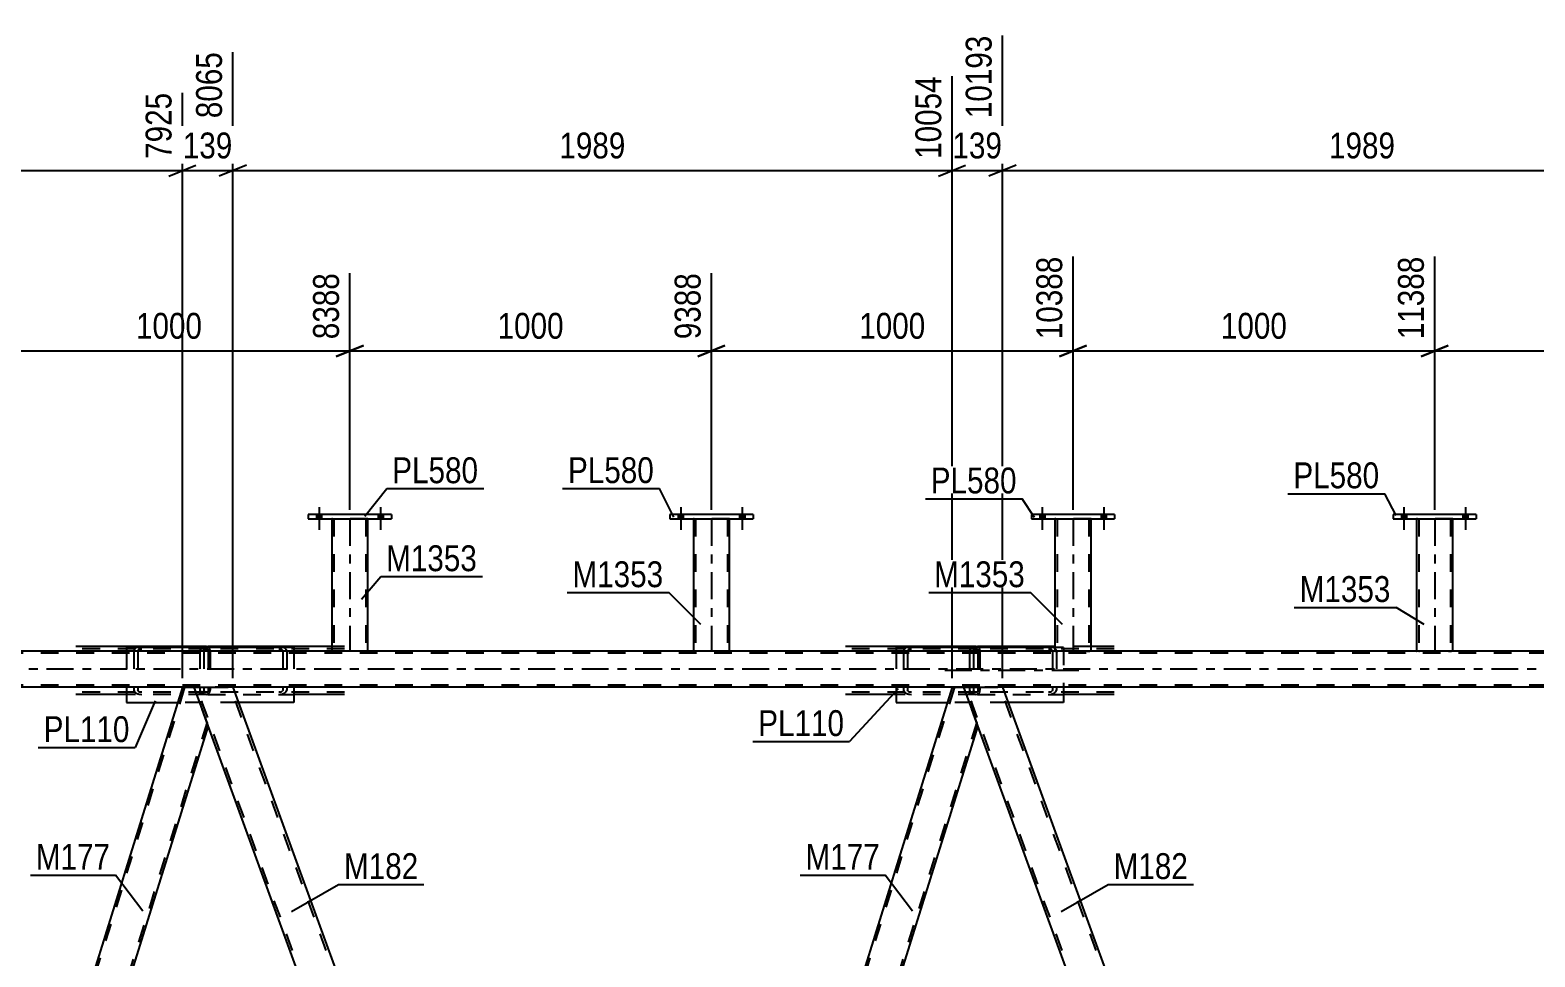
# Model space of a CAD drawing. Header units: millimetres. Extents: x -777 to 412, y -850 to -9.
# Drawn here: x -413.1 to -246.6, y -706.9 to -604.4 of the extents above; entities that cross this region are included whole.
import ezdxf

# ---------------------------------------------------------------- set-up
doc = ezdxf.new("R2010")
doc.units = ezdxf.units.MM
doc.linetypes.add('DXK_LINE_DOT2', pattern=[3.9198, 1.9599, -1.9599])
doc.linetypes.add('DXK_LINE_DOT3', pattern=[5.9187, 2.979, -0.9799, 0.9799, -0.9799])
doc.styles.add('Arial Narrow', font='ARIALN.TTF', dxfattribs={"height": 0.2})

# ---------------------------------------------------------------- blocks, each defined once
blk = doc.blocks.new('Part-570390744-8159 - 7739')
at = {"color": 7, "linetype": 'DXK_LINE_DOT2'}
for p, q in [((-309.08, -672.87), (-309.15, -673.06)), ((-309.15, -673.06), (-309.15, -677.38)), ((-308.71, -673.06), (-308.68, -672.96)), ((-308.71, -673.06), (-308.71, -677.38)), ((-308.44, -672.83), (-308.27, -672.82)), ((-293.13, -672.82), (-308.27, -672.82)), ((-300.41, -672.82), (-300.24, -672.83)), ((-300.01, -672.96), (-299.97, -673.06)), ((-299.97, -673.06), (-299.97, -677.38)), ((-295.69, -672.58), (-299.69, -672.58)), ((-299.54, -673.06), (-299.6, -672.87)), ((-299.54, -673.06), (-299.54, -677.38)), ((-309.15, -677.38), (-309.08, -677.56)), ((-308.68, -677.47), (-308.71, -677.38)), ((-299.97, -677.38), (-300.01, -677.47)), ((-299.6, -677.56), (-299.54, -677.38)), ((-308.61, -677.82), (-308.27, -677.86)), ((-308.27, -677.62), (-308.44, -677.6)), ((-293.13, -677.62), (-308.27, -677.62)), ((-308.27, -677.86), (-298.74, -677.86)), ((-300.24, -677.6), (-300.41, -677.62)), ((-300.41, -677.86), (-300.08, -677.82))]:
    blk.add_line(p, q, dxfattribs=at)
at = {"color": 2, "linetype": 'Continuous'}
for p, q in [((-308.27, -672.58), (-308.61, -672.61)), ((-299.69, -672.58), (-308.27, -672.58)), ((-300.08, -672.61), (-300.41, -672.58)), ((-293.13, -672.58), (-295.69, -672.58)), ((-293.13, -677.86), (-298.74, -677.86))]:
    blk.add_line(p, q, dxfattribs=at)
at = {"color": 7, "linetype": 'DXK_LINE_DOT3'}
blk.add_line((-297.06, -675.22), (-312.7, -675.22), dxfattribs=at)
at = {"color": 7, "linetype": 'DXK_LINE_DOT2'}
for centre, radius, start, end in [((-308.47, -673.42), 0.817, 112.1188, 138.0638), ((-308.37, -673.24), 0.409, 99.5182, 138.0638), ((-300.31, -673.24), 0.409, 41.9363, 80.4819), ((-300.21, -673.42), 0.817, 41.9363, 67.8813), ((-308.47, -677.01), 0.817, 221.9363, 260.4819), ((-308.37, -677.19), 0.409, 221.9363, 260.4819), ((-300.31, -677.19), 0.409, 279.5182, 318.0638), ((-300.21, -677.01), 0.817, 279.5182, 318.0638)]:
    blk.add_arc(centre, radius, start, end, dxfattribs=at)
at = {"color": 2, "linetype": 'Continuous'}
for centre, start, end in [((-308.47, -673.42), 99.5182, 112.1188), ((-300.21, -673.42), 67.8813, 80.4819)]:
    blk.add_arc(centre, 0.817, start, end, dxfattribs=at)
blk = doc.blocks.new('Bolt-570390744-7743 - 7739')
at = {"linetype": 'Continuous'}
for points in [[(-260.81, -657.95), (-261.37, -657.95), (-261.37, -658.43), (-260.81, -658.43)], [(-260.81, -657.95), (-261.37, -657.95), (-261.37, -658.43), (-260.81, -658.43)], [(-254.01, -657.95), (-254.57, -657.95), (-254.57, -658.43), (-254.01, -658.43)], [(-254.01, -657.95), (-254.57, -657.95), (-254.57, -658.43), (-254.01, -658.43)]]:
    blk.add_hatch(color=1, dxfattribs=at).paths.add_polyline_path(points)
at = {"color": 1, "linetype": 'Continuous'}
for p, q in [((-261.09, -657.15), (-261.09, -659.67)), ((-261.09, -657.15), (-261.09, -659.67)), ((-254.29, -657.15), (-254.29, -659.67)), ((-254.29, -657.15), (-254.29, -659.67)), ((-261.37, -657.95), (-261.37, -658.43)), ((-261.37, -657.95), (-261.37, -658.43)), ((-260.81, -657.95), (-260.81, -658.43)), ((-260.81, -657.95), (-260.81, -658.43)), ((-254.57, -657.95), (-254.57, -658.43)), ((-254.57, -657.95), (-254.57, -658.43)), ((-254.01, -657.95), (-254.01, -658.43)), ((-254.01, -657.95), (-254.01, -658.43))]:
    blk.add_line(p, q, dxfattribs=at)
blk = doc.blocks.new('Part-570390744-7812 - 7739')
at = {"color": 2, "linetype": 'Continuous'}
for p, q in [((-259.69, -658.43), (-259.69, -673.07)), ((-255.69, -673.07), (-255.69, -658.43)), ((-256.17, -673.08), (-259.68, -673.08)), ((-255.72, -673.08), (-256.17, -673.08)), ((-255.69, -673.08), (-255.72, -673.08))]:
    blk.add_line(p, q, dxfattribs=at)
at = {"color": 7, "linetype": 'DXK_LINE_DOT2'}
for p, q in [((-255.69, -658.43), (-259.69, -658.43)), ((-259.45, -658.43), (-259.45, -673.08)), ((-255.93, -658.43), (-255.93, -673.08)), ((-259.69, -673.07), (-259.69, -673.08)), ((-259.68, -673.08), (-259.69, -673.08)), ((-259.69, -673.08), (-259.68, -673.08)), ((-259.45, -673.08), (-259.43, -673.08)), ((-259.43, -673.08), (-259.39, -673.08)), ((-259.39, -673.08), (-259.37, -673.08)), ((-256.17, -673.08), (-255.83, -673.08)), ((-255.69, -673.07), (-255.69, -673.08)), ((-255.69, -673.08), (-255.69, -673.07)), ((-255.69, -673.08), (-255.69, -673.08)), ((-255.69, -673.08), (-255.69, -673.08))]:
    blk.add_line(p, q, dxfattribs=at)
at = {"color": 7, "linetype": 'DXK_LINE_DOT3'}
blk.add_line((-257.69, -658.43), (-257.69, -673.08), dxfattribs=at)
blk = doc.blocks.new('Bolt-570390744-7753 - 7739')
at = {"linetype": 'Continuous'}
for points in [[(-340.81, -657.95), (-341.37, -657.95), (-341.37, -658.43), (-340.81, -658.43)], [(-340.81, -657.95), (-341.37, -657.95), (-341.37, -658.43), (-340.81, -658.43)], [(-334.01, -657.95), (-334.57, -657.95), (-334.57, -658.43), (-334.01, -658.43)], [(-334.01, -657.95), (-334.57, -657.95), (-334.57, -658.43), (-334.01, -658.43)]]:
    blk.add_hatch(color=1, dxfattribs=at).paths.add_polyline_path(points)
at = {"color": 1, "linetype": 'Continuous'}
for p, q in [((-341.09, -657.15), (-341.09, -659.67)), ((-341.09, -657.15), (-341.09, -659.67)), ((-334.29, -657.15), (-334.29, -659.67)), ((-334.29, -657.15), (-334.29, -659.67)), ((-341.37, -657.95), (-341.37, -658.43)), ((-341.37, -657.95), (-341.37, -658.43)), ((-340.81, -657.95), (-340.81, -658.43)), ((-340.81, -657.95), (-340.81, -658.43)), ((-334.57, -657.95), (-334.57, -658.43)), ((-334.57, -657.95), (-334.57, -658.43)), ((-334.01, -657.95), (-334.01, -658.43)), ((-334.01, -657.95), (-334.01, -658.43))]:
    blk.add_line(p, q, dxfattribs=at)
blk = doc.blocks.new('Bolt-570390744-7755 - 7739')
at = {"linetype": 'Continuous'}
for points in [[(-380.81, -657.95), (-381.37, -657.95), (-381.37, -658.43), (-380.81, -658.43)], [(-380.81, -657.95), (-381.37, -657.95), (-381.37, -658.43), (-380.81, -658.43)], [(-374.01, -657.95), (-374.57, -657.95), (-374.57, -658.43), (-374.01, -658.43)], [(-374.01, -657.95), (-374.57, -657.95), (-374.57, -658.43), (-374.01, -658.43)]]:
    blk.add_hatch(color=1, dxfattribs=at).paths.add_polyline_path(points)
at = {"color": 1, "linetype": 'Continuous'}
for p, q in [((-381.09, -657.15), (-381.09, -659.67)), ((-381.09, -657.15), (-381.09, -659.67)), ((-374.29, -657.15), (-374.29, -659.67)), ((-374.29, -657.15), (-374.29, -659.67)), ((-381.37, -657.95), (-381.37, -658.43)), ((-381.37, -657.95), (-381.37, -658.43)), ((-380.81, -657.95), (-380.81, -658.43)), ((-380.81, -657.95), (-380.81, -658.43)), ((-374.57, -657.95), (-374.57, -658.43)), ((-374.57, -657.95), (-374.57, -658.43)), ((-374.01, -657.95), (-374.01, -658.43)), ((-374.01, -657.95), (-374.01, -658.43))]:
    blk.add_line(p, q, dxfattribs=at)
blk = doc.blocks.new('Bolt-570390744-7773 - 7739')
at = {"linetype": 'Continuous'}
for points in [[(-300.81, -657.95), (-301.37, -657.95), (-301.37, -658.43), (-300.81, -658.43)], [(-300.81, -657.95), (-301.37, -657.95), (-301.37, -658.43), (-300.81, -658.43)], [(-294.01, -657.95), (-294.57, -657.95), (-294.57, -658.43), (-294.01, -658.43)], [(-294.01, -657.95), (-294.57, -657.95), (-294.57, -658.43), (-294.01, -658.43)]]:
    blk.add_hatch(color=1, dxfattribs=at).paths.add_polyline_path(points)
at = {"color": 1, "linetype": 'Continuous'}
for p, q in [((-301.09, -657.15), (-301.09, -659.67)), ((-301.09, -657.15), (-301.09, -659.67)), ((-294.29, -657.15), (-294.29, -659.67)), ((-294.29, -657.15), (-294.29, -659.67)), ((-301.37, -657.95), (-301.37, -658.43)), ((-301.37, -657.95), (-301.37, -658.43)), ((-300.81, -657.95), (-300.81, -658.43)), ((-300.81, -657.95), (-300.81, -658.43)), ((-294.57, -657.95), (-294.57, -658.43)), ((-294.57, -657.95), (-294.57, -658.43)), ((-294.01, -657.95), (-294.01, -658.43)), ((-294.01, -657.95), (-294.01, -658.43))]:
    blk.add_line(p, q, dxfattribs=at)
blk = doc.blocks.new('Part-570390744-7786 - 7739')
at = {"color": 2, "linetype": 'Continuous'}
for p, q in [((-262.29, -657.95), (-262.29, -658.43)), ((-253.09, -657.95), (-262.29, -657.95)), ((-262.29, -658.43), (-253.09, -658.43)), ((-253.09, -657.95), (-253.09, -658.43))]:
    blk.add_line(p, q, dxfattribs=at)
blk = doc.blocks.new('Part-570390744-7859 - 7739')
at = {"color": 7, "linetype": 'DXK_LINE_DOT2'}
for p, q in [((-64.96, -673.31), (-677.44, -673.31)), ((-375.69, -673.07), (-379.69, -673.07)), ((-335.69, -673.07), (-339.69, -673.07)), ((-295.69, -673.07), (-299.69, -673.07)), ((-255.69, -673.07), (-259.69, -673.07)), ((-64.96, -676.83), (-677.44, -676.83)), ((-64.96, -677.07), (-566.48, -677.07)), ((-390.63, -677.07), (-396.21, -677.07)), ((-305.5, -677.07), (-311.07, -677.07))]:
    blk.add_line(p, q, dxfattribs=at)
at = {"color": 2, "linetype": 'Continuous'}
for p, q in [((-379.69, -673.07), (-415.69, -673.07)), ((-339.69, -673.07), (-375.69, -673.07)), ((-299.69, -673.07), (-335.69, -673.07)), ((-259.69, -673.07), (-295.69, -673.07)), ((-219.69, -673.07), (-255.69, -673.07)), ((-396.21, -677.07), (-475.77, -677.07)), ((-311.07, -677.07), (-390.63, -677.07)), ((-225.94, -677.07), (-305.5, -677.07))]:
    blk.add_line(p, q, dxfattribs=at)
at = {"color": 7, "linetype": 'DXK_LINE_DOT3'}
blk.add_line((-64.96, -675.07), (-677.44, -675.07), dxfattribs=at)
blk = doc.blocks.new('Part-570390744-8287 - 7739')
at = {"color": 2, "linetype": 'Continuous'}
for p, q in [((-317.25, -672.67), (-317.25, -673.07)), ((-299.69, -672.67), (-317.25, -672.67)), ((-317.25, -677.07), (-317.25, -678.75)), ((-298.74, -677.07), (-298.74, -678.75)), ((-317.25, -678.75), (-311.6, -678.75)), ((-298.74, -678.75), (-304.89, -678.75))]:
    blk.add_line(p, q, dxfattribs=at)
at = {"color": 7, "linetype": 'DXK_LINE_DOT2'}
for p, q in [((-317.25, -673.07), (-317.25, -677.07)), ((-298.74, -672.67), (-299.69, -672.67)), ((-298.74, -672.67), (-298.74, -677.07)), ((-304.89, -678.75), (-311.6, -678.75))]:
    blk.add_line(p, q, dxfattribs=at)
blk = doc.blocks.new('Part-570390744-8204 - 7739')
at = {"color": 2, "linetype": 'Continuous'}
for p, q in [((-393.56, -672.58), (-407.99, -672.58)), ((-400.71, -672.58), (-401.04, -672.61)), ((-394.28, -672.58), (-394.28, -672.67)), ((-393.51, -672.59), (-393.56, -672.58)), ((-402.38, -677.86), (-407.99, -677.86))]:
    blk.add_line(p, q, dxfattribs=at)
at = {"color": 7, "linetype": 'DXK_LINE_DOT2'}
for p, q in [((-393.56, -672.82), (-407.99, -672.82)), ((-401.51, -672.87), (-401.58, -673.06)), ((-401.58, -673.06), (-401.58, -677.38)), ((-401.14, -673.06), (-401.11, -672.96)), ((-401.14, -673.06), (-401.14, -677.38)), ((-400.87, -672.83), (-400.71, -672.82)), ((-394.28, -672.67), (-394.28, -672.82)), ((-393.56, -672.82), (-393.48, -672.83)), ((-393.4, -672.61), (-393.51, -672.59)), ((-393.48, -672.83), (-393.41, -672.89)), ((-393.41, -672.89), (-393.36, -672.96)), ((-393.25, -672.72), (-393.4, -672.61)), ((-393.36, -672.96), (-393.34, -673.06)), ((-393.34, -673.06), (-393.34, -677.38)), ((-393.16, -672.87), (-393.25, -672.72)), ((-393.13, -673.06), (-393.16, -672.87)), ((-393.13, -673.06), (-393.13, -677.38)), ((-401.58, -677.38), (-401.51, -677.56)), ((-401.11, -677.47), (-401.14, -677.38)), ((-393.34, -677.38), (-393.36, -677.47)), ((-393.16, -677.56), (-393.13, -677.38)), ((-393.56, -677.62), (-407.99, -677.62)), ((-393.56, -677.86), (-402.38, -677.86)), ((-401.04, -677.82), (-400.71, -677.86)), ((-400.71, -677.62), (-400.87, -677.6)), ((-394.28, -677.86), (-394.28, -677.62)), ((-393.48, -677.6), (-393.56, -677.62)), ((-393.56, -677.86), (-393.4, -677.82)), ((-393.41, -677.55), (-393.48, -677.6)), ((-393.36, -677.47), (-393.41, -677.55)), ((-393.4, -677.82), (-393.25, -677.72)), ((-393.25, -677.72), (-393.16, -677.56))]:
    blk.add_line(p, q, dxfattribs=at)
for centre, radius, start, end in [((-400.91, -673.42), 0.817, 112.1023, 138.0638), ((-400.81, -673.24), 0.409, 99.5182, 138.0638), ((-400.91, -677.01), 0.817, 221.9363, 260.4819), ((-400.81, -677.2), 0.409, 221.9363, 260.4819)]:
    blk.add_arc(centre, radius, start, end, dxfattribs=at)
at = {"color": 2, "linetype": 'Continuous'}
blk.add_arc((-400.91, -673.42), 0.817, 99.5182, 112.1023, dxfattribs=at)
blk = doc.blocks.new('Part-570390744-8039 - 7739')
at = {"color": 2, "linetype": 'Continuous'}
for p, q in [((-302.29, -657.95), (-302.29, -658.43)), ((-293.09, -657.95), (-302.29, -657.95)), ((-302.29, -658.43), (-293.09, -658.43)), ((-293.09, -657.95), (-293.09, -658.43))]:
    blk.add_line(p, q, dxfattribs=at)
blk = doc.blocks.new('Part-570390744-8044 - 7739')
at = {"color": 2, "linetype": 'Continuous'}
for p, q in [((-299.69, -658.43), (-299.69, -673.07)), ((-295.69, -673.07), (-295.69, -658.43)), ((-296.17, -673.08), (-299.68, -673.08)), ((-295.72, -673.08), (-296.17, -673.08)), ((-295.69, -673.08), (-295.72, -673.08))]:
    blk.add_line(p, q, dxfattribs=at)
at = {"color": 7, "linetype": 'DXK_LINE_DOT2'}
for p, q in [((-295.69, -658.43), (-299.69, -658.43)), ((-299.45, -658.43), (-299.45, -673.08)), ((-295.93, -658.43), (-295.93, -673.08)), ((-299.69, -673.07), (-299.69, -673.08)), ((-299.68, -673.08), (-299.69, -673.08)), ((-299.69, -673.08), (-299.68, -673.08)), ((-299.45, -673.08), (-299.43, -673.08)), ((-299.43, -673.08), (-299.39, -673.08)), ((-299.39, -673.08), (-299.37, -673.08)), ((-296.17, -673.08), (-295.83, -673.08)), ((-295.69, -673.07), (-295.69, -673.08)), ((-295.69, -673.08), (-295.69, -673.07)), ((-295.69, -673.08), (-295.69, -673.08)), ((-295.69, -673.08), (-295.69, -673.08))]:
    blk.add_line(p, q, dxfattribs=at)
at = {"color": 7, "linetype": 'DXK_LINE_DOT3'}
blk.add_line((-297.69, -658.43), (-297.69, -673.08), dxfattribs=at)
blk = doc.blocks.new('Part-570390744-8233 - 7739')
at = {"color": 2, "linetype": 'Continuous'}
for p, q in [((-311.07, -677.07), (-347.78, -794.82)), ((-311.07, -677.07), (-311.04, -677.07)), ((-311.04, -677.07), (-309.76, -677.07)), ((-308.48, -680.58), (-309.76, -677.07)), ((-308.21, -681.32), (-308.48, -680.58)), ((-308.21, -681.32), (-344.67, -798.29)), ((-346.51, -798.29), (-347.78, -794.82))]:
    blk.add_line(p, q, dxfattribs=at)
at = {"color": 7, "linetype": 'DXK_LINE_DOT2'}
for p, q in [((-310.82, -677.07), (-347.64, -795.19)), ((-308.34, -680.95), (-344.92, -798.29)), ((-308.21, -681.32), (-308.38, -680.86)), ((-344.67, -798.29), (-346.51, -798.29))]:
    blk.add_line(p, q, dxfattribs=at)
blk = doc.blocks.new('Part-570390744-8096 - 7739')
at = {"color": 2, "linetype": 'Continuous'}
for p, q in [((-382.29, -657.95), (-382.29, -658.43)), ((-373.09, -657.95), (-382.29, -657.95)), ((-382.29, -658.43), (-373.09, -658.43)), ((-373.09, -657.95), (-373.09, -658.43))]:
    blk.add_line(p, q, dxfattribs=at)
blk = doc.blocks.new('Part-570390744-8128 - 7739')
at = {"color": 2, "linetype": 'Continuous'}
for p, q in [((-379.69, -658.43), (-379.69, -673.07)), ((-375.69, -673.07), (-375.69, -658.43)), ((-376.17, -673.08), (-379.68, -673.08)), ((-375.72, -673.08), (-376.17, -673.08)), ((-375.69, -673.08), (-375.72, -673.08))]:
    blk.add_line(p, q, dxfattribs=at)
at = {"color": 7, "linetype": 'DXK_LINE_DOT2'}
for p, q in [((-375.69, -658.43), (-379.69, -658.43)), ((-379.45, -658.43), (-379.45, -673.08)), ((-375.93, -658.43), (-375.93, -673.08)), ((-379.69, -673.07), (-379.69, -673.08)), ((-379.68, -673.08), (-379.69, -673.08)), ((-379.69, -673.08), (-379.68, -673.08)), ((-379.45, -673.08), (-379.43, -673.08)), ((-379.43, -673.08), (-379.39, -673.08)), ((-379.39, -673.08), (-379.37, -673.08)), ((-376.17, -673.08), (-375.83, -673.08)), ((-375.69, -673.07), (-375.69, -673.08)), ((-375.69, -673.08), (-375.69, -673.07)), ((-375.69, -673.08), (-375.69, -673.08)), ((-375.69, -673.08), (-375.69, -673.08))]:
    blk.add_line(p, q, dxfattribs=at)
at = {"color": 7, "linetype": 'DXK_LINE_DOT3'}
blk.add_line((-377.69, -658.43), (-377.69, -673.08), dxfattribs=at)
blk = doc.blocks.new('Part-570390744-8145 - 7739')
at = {"color": 2, "linetype": 'Continuous'}
for p, q in [((-225.94, -677.07), (-262.64, -794.82)), ((-225.94, -677.07), (-225.9, -677.07)), ((-225.9, -677.07), (-224.62, -677.07)), ((-223.35, -680.58), (-224.62, -677.07)), ((-223.07, -681.32), (-223.35, -680.58)), ((-223.07, -681.32), (-259.53, -798.29)), ((-261.38, -798.29), (-262.64, -794.82))]:
    blk.add_line(p, q, dxfattribs=at)
at = {"color": 7, "linetype": 'DXK_LINE_DOT2'}
for p, q in [((-225.69, -677.07), (-262.51, -795.19)), ((-223.21, -680.95), (-259.78, -798.29)), ((-223.07, -681.32), (-223.24, -680.86)), ((-259.53, -798.29), (-261.38, -798.29))]:
    blk.add_line(p, q, dxfattribs=at)
blk = doc.blocks.new('Part-570390744-8161 - 7739')
at = {"color": 2, "linetype": 'Continuous'}
for p, q in [((-308.43, -672.58), (-322.86, -672.58)), ((-315.57, -672.58), (-315.91, -672.61)), ((-309.15, -672.58), (-309.15, -672.67)), ((-308.38, -672.59), (-308.43, -672.58)), ((-317.25, -677.86), (-322.86, -677.86))]:
    blk.add_line(p, q, dxfattribs=at)
at = {"color": 7, "linetype": 'DXK_LINE_DOT2'}
for p, q in [((-308.43, -672.82), (-322.86, -672.82)), ((-316.38, -672.87), (-316.45, -673.06)), ((-316.45, -673.06), (-316.45, -677.38)), ((-316.01, -673.06), (-315.98, -672.96)), ((-316.01, -673.06), (-316.01, -677.38)), ((-315.74, -672.83), (-315.57, -672.82)), ((-309.15, -672.67), (-309.15, -672.82)), ((-308.43, -672.82), (-308.34, -672.83)), ((-308.26, -672.61), (-308.38, -672.59)), ((-308.34, -672.83), (-308.27, -672.89)), ((-308.27, -672.89), (-308.23, -672.96)), ((-308.12, -672.72), (-308.26, -672.61)), ((-308.23, -672.96), (-308.21, -673.06)), ((-308.21, -673.06), (-308.21, -677.38)), ((-308.02, -672.87), (-308.12, -672.72)), ((-307.99, -673.06), (-308.02, -672.87)), ((-307.99, -673.06), (-307.99, -677.38)), ((-316.45, -677.38), (-316.38, -677.56)), ((-315.98, -677.47), (-316.01, -677.38)), ((-308.21, -677.38), (-308.23, -677.47)), ((-308.02, -677.56), (-307.99, -677.38)), ((-308.43, -677.62), (-322.86, -677.62)), ((-308.43, -677.86), (-317.25, -677.86)), ((-315.91, -677.82), (-315.57, -677.86)), ((-315.57, -677.62), (-315.74, -677.6)), ((-309.15, -677.86), (-309.15, -677.62)), ((-308.34, -677.6), (-308.43, -677.62)), ((-308.43, -677.86), (-308.26, -677.82)), ((-308.27, -677.55), (-308.34, -677.6)), ((-308.23, -677.47), (-308.27, -677.55)), ((-308.26, -677.82), (-308.12, -677.72)), ((-308.12, -677.72), (-308.02, -677.56))]:
    blk.add_line(p, q, dxfattribs=at)
for centre, radius, start, end in [((-315.77, -673.42), 0.817, 112.1106, 138.0638), ((-315.67, -673.24), 0.409, 99.5182, 138.0638), ((-315.77, -677.01), 0.817, 221.9363, 260.4819), ((-315.67, -677.2), 0.409, 221.9363, 260.4819)]:
    blk.add_arc(centre, radius, start, end, dxfattribs=at)
at = {"color": 2, "linetype": 'Continuous'}
blk.add_arc((-315.77, -673.42), 0.817, 99.5182, 112.1106, dxfattribs=at)
blk = doc.blocks.new('Part-570390744-8162 - 7739')
at = {"color": 7, "linetype": 'DXK_LINE_DOT2'}
for p, q in [((-394.21, -672.87), (-394.28, -673.06)), ((-394.28, -673.06), (-394.28, -677.38)), ((-393.84, -673.06), (-393.81, -672.96)), ((-393.84, -673.06), (-393.84, -677.38)), ((-393.57, -672.83), (-393.41, -672.82)), ((-378.26, -672.82), (-393.41, -672.82)), ((-385.55, -672.82), (-385.38, -672.83)), ((-385.14, -672.96), (-385.11, -673.06)), ((-385.11, -673.06), (-385.11, -677.38)), ((-384.67, -673.06), (-384.74, -672.87)), ((-384.67, -673.06), (-384.67, -677.38)), ((-378.26, -672.58), (-379.69, -672.58)), ((-394.28, -677.38), (-394.21, -677.56)), ((-393.81, -677.47), (-393.84, -677.38)), ((-385.11, -677.38), (-385.14, -677.47)), ((-384.74, -677.56), (-384.67, -677.38)), ((-393.74, -677.82), (-393.41, -677.86)), ((-393.41, -677.62), (-393.57, -677.6)), ((-378.26, -677.62), (-393.41, -677.62)), ((-393.41, -677.86), (-383.87, -677.86)), ((-385.38, -677.6), (-385.55, -677.62)), ((-385.55, -677.86), (-385.21, -677.82))]:
    blk.add_line(p, q, dxfattribs=at)
at = {"color": 2, "linetype": 'Continuous'}
for p, q in [((-393.41, -672.58), (-393.74, -672.61)), ((-379.69, -672.58), (-393.41, -672.58)), ((-385.21, -672.61), (-385.55, -672.58)), ((-378.26, -677.86), (-383.87, -677.86))]:
    blk.add_line(p, q, dxfattribs=at)
at = {"color": 7, "linetype": 'DXK_LINE_DOT2'}
for centre, radius, start, end in [((-393.61, -673.42), 0.817, 112.1106, 138.0638), ((-393.51, -673.24), 0.409, 99.5182, 138.0638), ((-385.45, -673.24), 0.409, 41.9363, 80.4819), ((-385.35, -673.42), 0.817, 41.9363, 67.8895), ((-393.61, -677.01), 0.817, 221.9363, 260.4819), ((-393.51, -677.2), 0.409, 221.9363, 260.4819), ((-385.45, -677.2), 0.409, 279.5182, 318.0638), ((-385.35, -677.01), 0.817, 279.5182, 318.0638)]:
    blk.add_arc(centre, radius, start, end, dxfattribs=at)
at = {"color": 2, "linetype": 'Continuous'}
for centre, start, end in [((-393.61, -673.42), 99.5182, 112.1106), ((-385.35, -673.42), 67.8895, 80.4819)]:
    blk.add_arc(centre, 0.817, start, end, dxfattribs=at)
blk = doc.blocks.new('Part-570390744-8191 - 7739')
at = {"color": 2, "linetype": 'Continuous'}
for p, q in [((-309.76, -677.07), (-309.72, -677.07)), ((-309.72, -677.07), (-306.01, -677.07)), ((-305.5, -677.07), (-306.01, -677.07)), ((-305.5, -677.07), (-262.64, -794.82)), ((-265.64, -798.29), (-308.21, -681.32))]:
    blk.add_line(p, q, dxfattribs=at)
at = {"color": 7, "linetype": 'DXK_LINE_DOT2'}
for p, q in [((-308.21, -681.32), (-309.76, -677.07)), ((-265.38, -798.29), (-309.5, -677.07)), ((-261.63, -798.29), (-305.75, -677.07)), ((-305.54, -677.07), (-305.65, -677.07)), ((-305.5, -677.07), (-305.54, -677.07)), ((-261.38, -798.29), (-262.64, -794.82)), ((-265.64, -798.29), (-261.38, -798.29))]:
    blk.add_line(p, q, dxfattribs=at)
blk = doc.blocks.new('Part-570390744-8227 - 7739')
at = {"color": 2, "linetype": 'Continuous'}
for p, q in [((-402.38, -672.67), (-402.38, -673.07)), ((-383.87, -672.67), (-402.38, -672.67)), ((-383.87, -672.67), (-383.87, -673.07)), ((-402.38, -677.07), (-402.38, -678.75)), ((-383.87, -677.07), (-383.87, -678.75)), ((-402.38, -678.75), (-396.73, -678.75)), ((-383.87, -678.75), (-390.02, -678.75))]:
    blk.add_line(p, q, dxfattribs=at)
at = {"color": 7, "linetype": 'DXK_LINE_DOT2'}
for p, q in [((-402.38, -673.07), (-402.38, -677.07)), ((-383.87, -673.07), (-383.87, -677.07)), ((-390.02, -678.75), (-396.73, -678.75))]:
    blk.add_line(p, q, dxfattribs=at)
blk = doc.blocks.new('Part-570390744-8238 - 7739')
at = {"color": 2, "linetype": 'Continuous'}
for p, q in [((-394.89, -677.07), (-394.85, -677.07)), ((-394.85, -677.07), (-391.14, -677.07)), ((-390.63, -677.07), (-391.14, -677.07)), ((-390.63, -677.07), (-347.78, -794.82)), ((-350.77, -798.29), (-393.34, -681.32))]:
    blk.add_line(p, q, dxfattribs=at)
at = {"color": 7, "linetype": 'DXK_LINE_DOT2'}
for p, q in [((-393.34, -681.32), (-394.89, -677.07)), ((-350.51, -798.29), (-394.63, -677.07)), ((-346.77, -798.29), (-390.89, -677.07)), ((-390.67, -677.07), (-390.78, -677.07)), ((-390.63, -677.07), (-390.67, -677.07)), ((-346.51, -798.29), (-347.78, -794.82)), ((-350.77, -798.29), (-346.51, -798.29))]:
    blk.add_line(p, q, dxfattribs=at)
blk = doc.blocks.new('Part-570390744-8243 - 7739')
at = {"color": 2, "linetype": 'Continuous'}
for p, q in [((-396.21, -677.07), (-432.91, -794.82)), ((-396.21, -677.07), (-396.17, -677.07)), ((-396.17, -677.07), (-394.89, -677.07)), ((-393.61, -680.58), (-394.89, -677.07)), ((-393.34, -681.32), (-393.61, -680.58)), ((-393.34, -681.32), (-429.8, -798.29)), ((-431.65, -798.29), (-432.91, -794.82))]:
    blk.add_line(p, q, dxfattribs=at)
at = {"color": 7, "linetype": 'DXK_LINE_DOT2'}
for p, q in [((-395.96, -677.07), (-432.77, -795.19)), ((-393.48, -680.95), (-430.05, -798.29)), ((-393.34, -681.32), (-393.51, -680.86)), ((-429.8, -798.29), (-431.65, -798.29))]:
    blk.add_line(p, q, dxfattribs=at)
blk = doc.blocks.new('Part-570390744-8256 - 7739')
at = {"color": 2, "linetype": 'Continuous'}
for p, q in [((-339.69, -658.43), (-339.69, -673.07)), ((-335.69, -673.07), (-335.69, -658.43)), ((-336.17, -673.08), (-339.68, -673.08)), ((-335.72, -673.08), (-336.17, -673.08)), ((-335.69, -673.08), (-335.72, -673.08))]:
    blk.add_line(p, q, dxfattribs=at)
at = {"color": 7, "linetype": 'DXK_LINE_DOT2'}
for p, q in [((-335.69, -658.43), (-339.69, -658.43)), ((-339.45, -658.43), (-339.45, -673.08)), ((-335.93, -658.43), (-335.93, -673.08)), ((-339.69, -673.07), (-339.69, -673.08)), ((-339.68, -673.08), (-339.69, -673.08)), ((-339.69, -673.08), (-339.68, -673.08)), ((-339.45, -673.08), (-339.43, -673.08)), ((-339.43, -673.08), (-339.39, -673.08)), ((-339.39, -673.08), (-339.37, -673.08)), ((-336.17, -673.08), (-335.83, -673.08)), ((-335.69, -673.07), (-335.69, -673.08)), ((-335.69, -673.08), (-335.69, -673.07)), ((-335.69, -673.08), (-335.69, -673.08)), ((-335.69, -673.08), (-335.69, -673.08))]:
    blk.add_line(p, q, dxfattribs=at)
at = {"color": 7, "linetype": 'DXK_LINE_DOT3'}
blk.add_line((-337.69, -658.43), (-337.69, -673.08), dxfattribs=at)
blk = doc.blocks.new('Part-570390744-8282 - 7739')
at = {"color": 2, "linetype": 'Continuous'}
for p, q in [((-342.29, -657.95), (-342.29, -658.43)), ((-333.09, -657.95), (-342.29, -657.95)), ((-342.29, -658.43), (-333.09, -658.43)), ((-333.09, -657.95), (-333.09, -658.43))]:
    blk.add_line(p, q, dxfattribs=at)
blk = doc.blocks.new('StraightDimension-570390744-8609 - 7739')
at = {"color": 7, "linetype": 'Continuous'}
for p, q in [((-475.77, -676.07), (-475.77, -606.81)), ((-396.21, -676.07), (-396.21, -611.31)), ((-474.27, -619.32), (-477.27, -620.52)), ((-475.77, -619.92), (-396.21, -619.92)), ((-397.71, -620.52), (-394.71, -619.32))]:
    blk.add_line(p, q, dxfattribs=at)
at = {"color": 0, "linetype": 'Continuous'}
blk.add_wipeout([(-396.81, -610.71), (-401.01, -610.71), (-401.01, -619.22), (-396.81, -619.22)], dxfattribs=at)
at = {"color": 0}
blk.add_wipeout([(-431.73, -619.17), (-431.73, -614.97), (-440.24, -614.97), (-440.24, -619.17)], dxfattribs=at)
at = {"color": 3, "linetype": 'Continuous', "style": 'Arial Narrow'}
blk.add_text('7925', height=2.863, rotation=90.0002, dxfattribs=at).set_placement((-397.41, -618.62))
at = {"color": 3, "style": 'Arial Narrow'}
blk.add_text('1989', height=2.863, dxfattribs=at).set_placement((-439.64, -618.57))
blk = doc.blocks.new('StraightDimension-570390744-48646 - 7739')
at = {"color": 7, "linetype": 'Continuous'}
for p, q in [((-297.69, -657.43), (-297.69, -629.43)), ((-257.69, -657.43), (-257.69, -629.43)), ((-296.19, -639.27), (-299.19, -640.47)), ((-297.69, -639.87), (-257.69, -639.87)), ((-259.19, -640.47), (-256.19, -639.27))]:
    blk.add_line(p, q, dxfattribs=at)
at = {"color": 0, "linetype": 'Continuous'}
blk.add_wipeout([(-258.29, -628.83), (-262.49, -628.83), (-262.49, -639.17), (-258.29, -639.17)], dxfattribs=at)
at = {"color": 0}
blk.add_wipeout([(-273.43, -639.12), (-273.43, -634.92), (-281.94, -634.92), (-281.94, -639.12)], dxfattribs=at)
at = {"color": 3, "linetype": 'Continuous', "style": 'Arial Narrow'}
blk.add_text('11388', height=2.863, rotation=90.0002, dxfattribs=at).set_placement((-258.89, -638.57))
at = {"color": 3, "style": 'Arial Narrow'}
blk.add_text('1000', height=2.863, dxfattribs=at).set_placement((-281.34, -638.52))
blk = doc.blocks.new('StraightDimension-570390744-8605 - 7739')
at = {"color": 7, "linetype": 'Continuous'}
for p, q in [((-305.5, -676.07), (-305.5, -604.98)), ((-225.94, -676.07), (-225.94, -609.48)), ((-304, -619.32), (-307, -620.52)), ((-305.5, -619.92), (-225.94, -619.92)), ((-227.44, -620.52), (-224.44, -619.32))]:
    blk.add_line(p, q, dxfattribs=at)
at = {"color": 0, "linetype": 'Continuous'}
blk.add_wipeout([(-226.54, -608.88), (-230.74, -608.88), (-230.74, -619.22), (-226.54, -619.22)], dxfattribs=at)
at = {"color": 0}
blk.add_wipeout([(-261.46, -619.17), (-261.46, -614.97), (-269.98, -614.97), (-269.98, -619.17)], dxfattribs=at)
at = {"color": 3, "linetype": 'Continuous', "style": 'Arial Narrow'}
blk.add_text('12182', height=2.863, rotation=90.0002, dxfattribs=at).set_placement((-227.14, -618.62))
at = {"color": 3, "style": 'Arial Narrow'}
blk.add_text('1989', height=2.863, dxfattribs=at).set_placement((-269.38, -618.57))
blk = doc.blocks.new('StraightDimension-570390744-8606 - 7739')
at = {"color": 7, "linetype": 'Continuous'}
for p, q in [((-305.5, -676.07), (-305.5, -604.98)), ((-311.07, -676.07), (-311.07, -609.48)), ((-312.57, -620.52), (-309.57, -619.32)), ((-311.07, -619.92), (-305.5, -619.92)), ((-304, -619.32), (-307, -620.52))]:
    blk.add_line(p, q, dxfattribs=at)
at = {"color": 0}
blk.add_wipeout([(-304.94, -619.17), (-304.94, -614.97), (-311.63, -614.97), (-311.63, -619.17)], dxfattribs=at)
at = {"color": 3, "style": 'Arial Narrow'}
blk.add_text('139', height=2.863, dxfattribs=at).set_placement((-311.03, -618.57))
at = {"color": 0, "linetype": 'Continuous'}
blk.add_wipeout([(-306.1, -604.38), (-310.3, -604.38), (-310.3, -614.72), (-306.1, -614.72)], dxfattribs=at)
at = {"color": 3, "linetype": 'Continuous', "style": 'Arial Narrow'}
blk.add_text('10193', height=2.863, rotation=90.0002, dxfattribs=at).set_placement((-306.7, -614.12))
blk = doc.blocks.new('StraightDimension-570390744-48645 - 7739')
at = {"color": 7, "linetype": 'Continuous'}
for p, q in [((-257.69, -657.43), (-257.69, -629.43)), ((-217.69, -657.43), (-217.69, -629.43)), ((-256.19, -639.27), (-259.19, -640.47)), ((-257.69, -639.87), (-217.69, -639.87)), ((-219.19, -640.47), (-216.19, -639.27))]:
    blk.add_line(p, q, dxfattribs=at)
at = {"color": 0, "linetype": 'Continuous'}
blk.add_wipeout([(-218.29, -628.83), (-222.49, -628.83), (-222.49, -639.17), (-218.29, -639.17)], dxfattribs=at)
at = {"color": 0}
blk.add_wipeout([(-233.43, -639.12), (-233.43, -634.92), (-241.94, -634.92), (-241.94, -639.12)], dxfattribs=at)
at = {"color": 3, "linetype": 'Continuous', "style": 'Arial Narrow'}
blk.add_text('12388', height=2.863, rotation=90.0002, dxfattribs=at).set_placement((-218.89, -638.57))
at = {"color": 3, "style": 'Arial Narrow'}
blk.add_text('1000', height=2.863, dxfattribs=at).set_placement((-241.34, -638.52))
blk = doc.blocks.new('StraightDimension-570390744-48649 - 7739')
at = {"color": 7, "linetype": 'Continuous'}
for p, q in [((-417.69, -657.43), (-417.69, -631.26)), ((-377.69, -657.43), (-377.69, -631.26)), ((-416.19, -639.27), (-419.19, -640.47)), ((-417.69, -639.87), (-377.69, -639.87)), ((-379.19, -640.47), (-376.19, -639.27))]:
    blk.add_line(p, q, dxfattribs=at)
at = {"color": 0, "linetype": 'Continuous'}
blk.add_wipeout([(-378.29, -630.66), (-382.49, -630.66), (-382.49, -639.17), (-378.29, -639.17)], dxfattribs=at)
at = {"color": 0}
blk.add_wipeout([(-393.43, -639.12), (-393.43, -634.92), (-401.94, -634.92), (-401.94, -639.12)], dxfattribs=at)
at = {"color": 3, "linetype": 'Continuous', "style": 'Arial Narrow'}
blk.add_text('8388', height=2.863, rotation=90.0002, dxfattribs=at).set_placement((-378.89, -638.57))
at = {"color": 3, "style": 'Arial Narrow'}
blk.add_text('1000', height=2.863, dxfattribs=at).set_placement((-401.34, -638.52))
blk = doc.blocks.new('StraightDimension-570390744-8607 - 7739')
at = {"color": 7, "linetype": 'Continuous'}
for p, q in [((-390.63, -676.07), (-390.63, -606.81)), ((-311.07, -676.07), (-311.07, -609.48)), ((-389.13, -619.32), (-392.13, -620.52)), ((-390.63, -619.92), (-311.07, -619.92)), ((-312.57, -620.52), (-309.57, -619.32))]:
    blk.add_line(p, q, dxfattribs=at)
at = {"color": 0, "linetype": 'Continuous'}
blk.add_wipeout([(-311.67, -608.88), (-315.87, -608.88), (-315.87, -619.22), (-311.67, -619.22)], dxfattribs=at)
at = {"color": 0}
blk.add_wipeout([(-346.6, -619.17), (-346.6, -614.97), (-355.11, -614.97), (-355.11, -619.17)], dxfattribs=at)
at = {"color": 3, "linetype": 'Continuous', "style": 'Arial Narrow'}
blk.add_text('10054', height=2.863, rotation=90.0002, dxfattribs=at).set_placement((-312.27, -618.62))
at = {"color": 3, "style": 'Arial Narrow'}
blk.add_text('1989', height=2.863, dxfattribs=at).set_placement((-354.51, -618.57))
blk = doc.blocks.new('StraightDimension-570390744-8608 - 7739')
at = {"color": 7, "linetype": 'Continuous'}
for p, q in [((-390.63, -676.07), (-390.63, -606.81)), ((-396.21, -676.07), (-396.21, -611.31)), ((-397.71, -620.52), (-394.71, -619.32)), ((-396.21, -619.92), (-390.63, -619.92)), ((-389.13, -619.32), (-392.13, -620.52))]:
    blk.add_line(p, q, dxfattribs=at)
at = {"color": 0}
blk.add_wipeout([(-390.08, -619.17), (-390.08, -614.97), (-396.76, -614.97), (-396.76, -619.17)], dxfattribs=at)
at = {"color": 3, "style": 'Arial Narrow'}
blk.add_text('139', height=2.863, dxfattribs=at).set_placement((-396.16, -618.57))
at = {"color": 0, "linetype": 'Continuous'}
blk.add_wipeout([(-391.23, -606.21), (-395.43, -606.21), (-395.43, -614.72), (-391.23, -614.72)], dxfattribs=at)
at = {"color": 3, "linetype": 'Continuous', "style": 'Arial Narrow'}
blk.add_text('8065', height=2.863, rotation=90.0002, dxfattribs=at).set_placement((-391.83, -614.12))
blk = doc.blocks.new('StraightDimension-570390744-48647 - 7739')
at = {"color": 7, "linetype": 'Continuous'}
for p, q in [((-297.69, -657.43), (-297.69, -629.43)), ((-337.69, -657.43), (-337.69, -631.26)), ((-336.19, -639.27), (-339.19, -640.47)), ((-337.69, -639.87), (-297.69, -639.87)), ((-299.19, -640.47), (-296.19, -639.27))]:
    blk.add_line(p, q, dxfattribs=at)
at = {"color": 0, "linetype": 'Continuous'}
blk.add_wipeout([(-298.29, -628.83), (-302.49, -628.83), (-302.49, -639.17), (-298.29, -639.17)], dxfattribs=at)
at = {"color": 0}
blk.add_wipeout([(-313.43, -639.12), (-313.43, -634.92), (-321.94, -634.92), (-321.94, -639.12)], dxfattribs=at)
at = {"color": 3, "linetype": 'Continuous', "style": 'Arial Narrow'}
blk.add_text('10388', height=2.863, rotation=90.0002, dxfattribs=at).set_placement((-298.89, -638.57))
at = {"color": 3, "style": 'Arial Narrow'}
blk.add_text('1000', height=2.863, dxfattribs=at).set_placement((-321.34, -638.52))
blk = doc.blocks.new('StraightDimension-570390744-48648 - 7739')
at = {"color": 7, "linetype": 'Continuous'}
for p, q in [((-377.69, -657.43), (-377.69, -631.26)), ((-337.69, -657.43), (-337.69, -631.26)), ((-376.19, -639.27), (-379.19, -640.47)), ((-377.69, -639.87), (-337.69, -639.87)), ((-339.19, -640.47), (-336.19, -639.27))]:
    blk.add_line(p, q, dxfattribs=at)
at = {"color": 0, "linetype": 'Continuous'}
blk.add_wipeout([(-338.29, -630.66), (-342.49, -630.66), (-342.49, -639.17), (-338.29, -639.17)], dxfattribs=at)
at = {"color": 0}
blk.add_wipeout([(-353.43, -639.12), (-353.43, -634.92), (-361.94, -634.92), (-361.94, -639.12)], dxfattribs=at)
at = {"color": 3, "linetype": 'Continuous', "style": 'Arial Narrow'}
blk.add_text('9388', height=2.863, rotation=90.0002, dxfattribs=at).set_placement((-338.89, -638.57))
at = {"color": 3, "style": 'Arial Narrow'}
blk.add_text('1000', height=2.863, dxfattribs=at).set_placement((-361.34, -638.52))
blk = doc.blocks.new('Mark-570390744-7782 - 7739')
at = {"color": 0}
blk.add_wipeout([(-263.81, -655.06), (-263.81, -652.06), (-273.32, -652.06), (-273.32, -655.06)], dxfattribs=at)
blk.add_wipeout([(-263.81, -655.06), (-263.81, -652.06), (-273.32, -652.06), (-273.32, -655.06)], dxfattribs=at)
at = {"color": 30, "linetype": 'Continuous'}
for p in [(-273.92, -655.66), (-261.95, -658.08)]:
    blk.add_line(p, (-263.21, -655.66), dxfattribs=at)
at = {"color": 3, "style": 'Arial Narrow'}
blk.add_text('PL580', height=2.863, dxfattribs=at).set_placement((-273.32, -655.06))
blk = doc.blocks.new('Mark-570390744-8187 - 7739')
at = {"color": 0}
blk.add_wipeout([(-284.97, -698.29), (-284.97, -695.29), (-293.2, -695.29), (-293.2, -698.29)], dxfattribs=at)
blk.add_wipeout([(-284.97, -698.29), (-284.97, -695.29), (-293.2, -695.29), (-293.2, -698.29)], dxfattribs=at)
at = {"color": 30, "linetype": 'Continuous'}
for p, q in [((-298.99, -701.89), (-293.8, -698.89)), ((-293.8, -698.89), (-284.37, -698.89))]:
    blk.add_line(p, q, dxfattribs=at)
at = {"color": 3, "style": 'Arial Narrow'}
blk.add_text('M182', height=2.863, dxfattribs=at).set_placement((-293.2, -698.29))
blk = doc.blocks.new('Mark-570390744-7808 - 7739')
at = {"color": 0}
blk.add_wipeout([(-262.57, -667.64), (-262.57, -664.64), (-272.62, -664.64), (-272.62, -667.64)], dxfattribs=at)
blk.add_wipeout([(-262.57, -667.64), (-262.57, -664.64), (-272.62, -664.64), (-272.62, -667.64)], dxfattribs=at)
at = {"color": 30, "linetype": 'Continuous'}
for p in [(-273.22, -668.24), (-258.87, -670.14)]:
    blk.add_line(p, (-261.97, -668.24), dxfattribs=at)
at = {"color": 3, "style": 'Arial Narrow'}
blk.add_text('M1353', height=2.863, dxfattribs=at).set_placement((-272.62, -667.64))
blk = doc.blocks.new('Mark-570390744-8223 - 7739')
at = {"color": 0}
blk.add_wipeout([(-402.04, -683.14), (-402.04, -680.14), (-411.55, -680.14), (-411.55, -683.14)], dxfattribs=at)
blk.add_wipeout([(-402.04, -683.14), (-402.04, -680.14), (-411.55, -680.14), (-411.55, -683.14)], dxfattribs=at)
at = {"color": 30, "linetype": 'Continuous'}
for p in [(-399.21, -678.56), (-412.15, -683.74)]:
    blk.add_line(p, (-401.44, -683.74), dxfattribs=at)
at = {"color": 3, "style": 'Arial Narrow'}
blk.add_text('PL110', height=2.863, dxfattribs=at).set_placement((-411.55, -683.14))
blk = doc.blocks.new('Mark-570390744-8035 - 7739')
at = {"color": 0}
blk.add_wipeout([(-303.93, -655.63), (-303.93, -652.63), (-313.43, -652.63), (-313.43, -655.63)], dxfattribs=at)
blk.add_wipeout([(-303.93, -655.63), (-303.93, -652.63), (-313.43, -652.63), (-313.43, -655.63)], dxfattribs=at)
at = {"color": 30, "linetype": 'Continuous'}
for p in [(-314.03, -656.23), (-301.96, -658.3)]:
    blk.add_line(p, (-303.33, -656.23), dxfattribs=at)
at = {"color": 3, "style": 'Arial Narrow'}
blk.add_text('PL580', height=2.863, dxfattribs=at).set_placement((-313.43, -655.63))
blk = doc.blocks.new('Mark-570390744-8040 - 7739')
at = {"color": 0}
blk.add_wipeout([(-303.01, -666), (-303.01, -663), (-313.06, -663), (-313.06, -666)], dxfattribs=at)
blk.add_wipeout([(-303.01, -666), (-303.01, -663), (-313.06, -663), (-313.06, -666)], dxfattribs=at)
at = {"color": 30, "linetype": 'Continuous'}
for p in [(-313.66, -666.6), (-298.87, -670.14)]:
    blk.add_line(p, (-302.41, -666.6), dxfattribs=at)
at = {"color": 3, "style": 'Arial Narrow'}
blk.add_text('M1353', height=2.863, dxfattribs=at).set_placement((-313.06, -666))
blk = doc.blocks.new('Mark-570390744-8278 - 7739')
at = {"color": 0}
blk.add_wipeout([(-344.04, -654.49), (-344.04, -651.49), (-353.55, -651.49), (-353.55, -654.49)], dxfattribs=at)
blk.add_wipeout([(-344.04, -654.49), (-344.04, -651.49), (-353.55, -651.49), (-353.55, -654.49)], dxfattribs=at)
at = {"color": 30, "linetype": 'Continuous'}
for p in [(-354.15, -655.09), (-341.83, -658.27)]:
    blk.add_line(p, (-343.44, -655.09), dxfattribs=at)
at = {"color": 3, "style": 'Arial Narrow'}
blk.add_text('PL580', height=2.863, dxfattribs=at).set_placement((-353.55, -654.49))
blk = doc.blocks.new('Mark-570390744-8092 - 7739')
at = {"color": 0}
blk.add_wipeout([(-363.48, -654.5), (-363.48, -651.5), (-372.99, -651.5), (-372.99, -654.5)], dxfattribs=at)
blk.add_wipeout([(-363.48, -654.5), (-363.48, -651.5), (-372.99, -651.5), (-372.99, -654.5)], dxfattribs=at)
at = {"color": 30, "linetype": 'Continuous'}
for p, q in [((-376.01, -658.13), (-373.59, -655.1)), ((-373.59, -655.1), (-362.88, -655.1))]:
    blk.add_line(p, q, dxfattribs=at)
at = {"color": 3, "style": 'Arial Narrow'}
blk.add_text('PL580', height=2.863, dxfattribs=at).set_placement((-372.99, -654.5))
blk = doc.blocks.new('Mark-570390744-8124 - 7739')
at = {"color": 0}
blk.add_wipeout([(-363.62, -664.23), (-363.62, -661.23), (-373.67, -661.23), (-373.67, -664.23)], dxfattribs=at)
blk.add_wipeout([(-363.62, -664.23), (-363.62, -661.23), (-373.67, -661.23), (-373.67, -664.23)], dxfattribs=at)
at = {"color": 30, "linetype": 'Continuous'}
for p, q in [((-376.41, -667.34), (-374.27, -664.83)), ((-374.27, -664.83), (-363.02, -664.83))]:
    blk.add_line(p, q, dxfattribs=at)
at = {"color": 3, "style": 'Arial Narrow'}
blk.add_text('M1353', height=2.863, dxfattribs=at).set_placement((-373.67, -664.23))
blk = doc.blocks.new('Mark-570390744-8283 - 7739')
at = {"color": 0}
blk.add_wipeout([(-323.01, -682.47), (-323.01, -679.47), (-332.51, -679.47), (-332.51, -682.47)], dxfattribs=at)
blk.add_wipeout([(-323.01, -682.47), (-323.01, -679.47), (-332.51, -679.47), (-332.51, -682.47)], dxfattribs=at)
at = {"color": 30, "linetype": 'Continuous'}
for p in [(-317.02, -677.26), (-333.11, -683.07)]:
    blk.add_line(p, (-322.41, -683.07), dxfattribs=at)
at = {"color": 3, "style": 'Arial Narrow'}
blk.add_text('PL110', height=2.863, dxfattribs=at).set_placement((-332.51, -682.47))
blk = doc.blocks.new('Mark-570390744-8229 - 7739')
at = {"color": 0}
blk.add_wipeout([(-319.06, -697.26), (-319.06, -694.26), (-327.28, -694.26), (-327.28, -697.26)], dxfattribs=at)
blk.add_wipeout([(-319.06, -697.26), (-319.06, -694.26), (-327.28, -694.26), (-327.28, -697.26)], dxfattribs=at)
at = {"color": 30, "linetype": 'Continuous'}
for p in [(-327.88, -697.86), (-315.45, -701.85)]:
    blk.add_line(p, (-318.46, -697.86), dxfattribs=at)
at = {"color": 3, "style": 'Arial Narrow'}
blk.add_text('M177', height=2.863, dxfattribs=at).set_placement((-327.28, -697.26))
blk = doc.blocks.new('Mark-570390744-8234 - 7739')
at = {"color": 0}
blk.add_wipeout([(-370.11, -698.29), (-370.11, -695.29), (-378.33, -695.29), (-378.33, -698.29)], dxfattribs=at)
blk.add_wipeout([(-370.11, -698.29), (-370.11, -695.29), (-378.33, -695.29), (-378.33, -698.29)], dxfattribs=at)
at = {"color": 30, "linetype": 'Continuous'}
for p, q in [((-384.13, -701.89), (-378.93, -698.89)), ((-378.93, -698.89), (-369.51, -698.89))]:
    blk.add_line(p, q, dxfattribs=at)
at = {"color": 3, "style": 'Arial Narrow'}
blk.add_text('M182', height=2.863, dxfattribs=at).set_placement((-378.33, -698.29))
blk = doc.blocks.new('Mark-570390744-8239 - 7739')
at = {"color": 0}
blk.add_wipeout([(-404.19, -697.26), (-404.19, -694.26), (-412.42, -694.26), (-412.42, -697.26)], dxfattribs=at)
blk.add_wipeout([(-404.19, -697.26), (-404.19, -694.26), (-412.42, -694.26), (-412.42, -697.26)], dxfattribs=at)
at = {"color": 30, "linetype": 'Continuous'}
for p in [(-413.02, -697.86), (-400.59, -701.85)]:
    blk.add_line(p, (-403.59, -697.86), dxfattribs=at)
at = {"color": 3, "style": 'Arial Narrow'}
blk.add_text('M177', height=2.863, dxfattribs=at).set_placement((-412.42, -697.26))
blk = doc.blocks.new('Mark-570390744-8252 - 7739')
at = {"color": 0}
blk.add_wipeout([(-343.01, -666), (-343.01, -663), (-353.06, -663), (-353.06, -666)], dxfattribs=at)
blk.add_wipeout([(-343.01, -666), (-343.01, -663), (-353.06, -663), (-353.06, -666)], dxfattribs=at)
at = {"color": 30, "linetype": 'Continuous'}
for p in [(-353.66, -666.6), (-338.87, -670.14)]:
    blk.add_line(p, (-342.41, -666.6), dxfattribs=at)
at = {"color": 3, "style": 'Arial Narrow'}
blk.add_text('M1353', height=2.863, dxfattribs=at).set_placement((-353.06, -666))

msp = doc.modelspace()

# ---------------------------------------------------------------- block references
for name in ['Bolt-570390744-7755 - 7739', 'Bolt-570390744-7753 - 7739', 'Bolt-570390744-7773 - 7739', 'Bolt-570390744-7743 - 7739', 'Part-570390744-8096 - 7739', 'Part-570390744-8128 - 7739', 'Part-570390744-8282 - 7739', 'Part-570390744-8256 - 7739', 'Part-570390744-8039 - 7739', 'Part-570390744-8044 - 7739', 'Part-570390744-7786 - 7739', 'Part-570390744-7812 - 7739', 'Part-570390744-7859 - 7739', 'Part-570390744-8204 - 7739', 'Part-570390744-8227 - 7739', 'Part-570390744-8162 - 7739', 'Part-570390744-8161 - 7739', 'Part-570390744-8287 - 7739', 'Part-570390744-8159 - 7739', 'Part-570390744-8243 - 7739', 'Part-570390744-8238 - 7739', 'Part-570390744-8233 - 7739', 'Part-570390744-8191 - 7739', 'Part-570390744-8145 - 7739']:
    msp.add_blockref(name, (0, 0))

# ---------------------------------------------------------------- next in the draw order: block references
for name in ['StraightDimension-570390744-8609 - 7739', 'StraightDimension-570390744-48646 - 7739', 'Mark-570390744-8283 - 7739', 'Mark-570390744-8223 - 7739', 'Mark-570390744-8239 - 7739', 'Mark-570390744-8234 - 7739', 'Mark-570390744-8229 - 7739', 'Mark-570390744-8187 - 7739']:
    msp.add_blockref(name, (0, 0))

# ---------------------------------------------------------------- next in the draw order: block references
for name in ['StraightDimension-570390744-8605 - 7739', 'StraightDimension-570390744-48649 - 7739']:
    msp.add_blockref(name, (0, 0))

# ---------------------------------------------------------------- next in the draw order: block references
for name in ['StraightDimension-570390744-8606 - 7739', 'StraightDimension-570390744-48645 - 7739', 'Mark-570390744-7782 - 7739', 'Mark-570390744-7808 - 7739']:
    msp.add_blockref(name, (0, 0))

# ---------------------------------------------------------------- next in the draw order: block references
msp.add_blockref('StraightDimension-570390744-8607 - 7739', (0, 0))

# ---------------------------------------------------------------- next in the draw order: block references
for name in ['StraightDimension-570390744-8608 - 7739', 'StraightDimension-570390744-48647 - 7739', 'Mark-570390744-8124 - 7739', 'Mark-570390744-8252 - 7739', 'Mark-570390744-8040 - 7739']:
    msp.add_blockref(name, (0, 0))

# ---------------------------------------------------------------- next in the draw order: block references
for name in ['StraightDimension-570390744-48648 - 7739', 'Mark-570390744-8035 - 7739']:
    msp.add_blockref(name, (0, 0))

# ---------------------------------------------------------------- next in the draw order: block references
for name in ['Mark-570390744-8092 - 7739', 'Mark-570390744-8278 - 7739']:
    msp.add_blockref(name, (0, 0))

doc.saveas('drawing.dxf')
